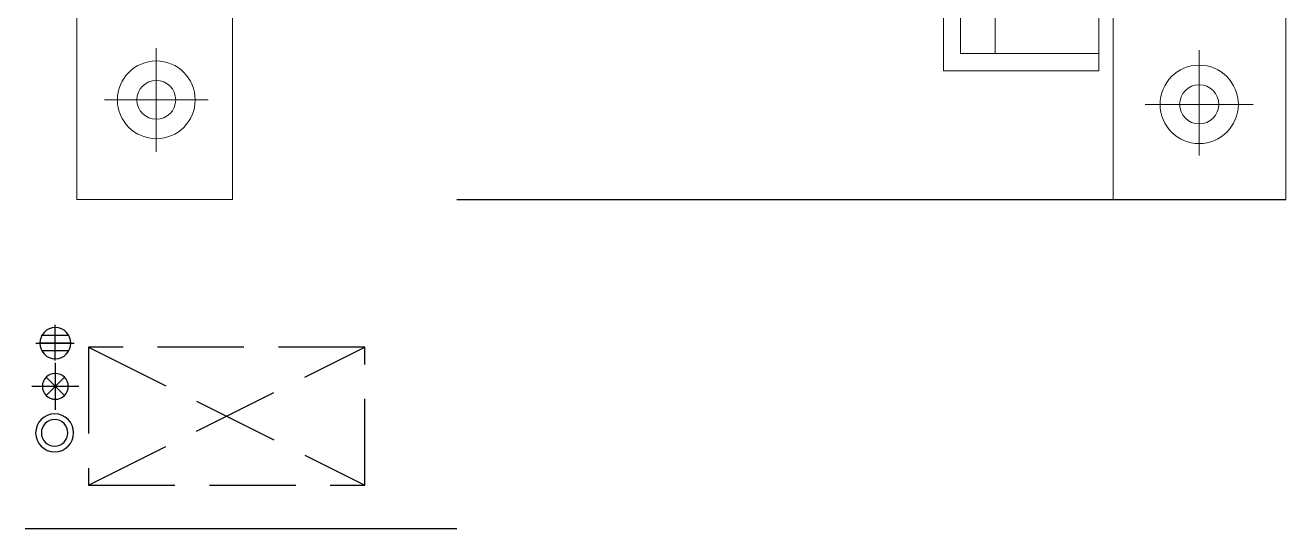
# Model space of a CAD drawing. Extents: x 72956 to 162056, y -6841 to 35159.
# Drawn here: x 84851 to 88501, y 6485 to 7943 of the extents above; entities that cross this region are included whole.
import ezdxf

# ---------------------------------------------------------------- set-up
doc = ezdxf.new("R2010")
doc.units = 0
doc.header["$LTSCALE"] = 1000
doc.header["$MEASUREMENT"] = 0
doc.linetypes.add('DASH', pattern=[0.35, 0.25, -0.1])
doc.layers.get('0').update_dxf_attribs({"linetype": 'CONTINUOUS'})
for name, color, linetype in [('-厨卫', 154, 'CONTINUOUS'), ('-阳台栏杆', 152, 'CONTINUOUS'), ('A-AD-ARCH-AXIS', 1, 'CONTINUOUS'), ('A-AE-PIPE-ROOF', 10, 'CONTINUOUS'), ('A-AE-PIPE-SMAL', 51, 'CONTINUOUS'), ('A-WE-HOLE-TOLT', 14, 'CONTINUOUS'), ('AC', 33, 'CONTINUOUS'), ('fenshua', 233, 'CONTINUOUS'), ('WINDOW', 4, 'CONTINUOUS'), ('改动', 1, 'CONTINUOUS')]:
    doc.layers.add(name, color=color, linetype=linetype)
doc.layers.add('-家具', color=44, linetype='CONTINUOUS', lineweight=9)

# ---------------------------------------------------------------- blocks, each defined once
blk = doc.blocks.new('4565767887yhj')
at = {"layer": 'AC', "linetype": 'DASH'}
for p, q in [((280735.2, 132575), (279935.2, 132175)), ((280735.2, 132175), (279935.2, 132575))]:
    blk.add_line(p, q, dxfattribs=at)
blk.add_lwpolyline([(279935.2, 132575), (280735.2, 132575), (280735.2, 132175), (279935.2, 132175)], close=True, dxfattribs=at)
blk = doc.blocks.new('w-p-r')
for radius in [55, 38.5]:
    blk.add_circle((0, 0), radius)
blk = doc.blocks.new('kongtiao')
at = {"layer": 'A-AD-ARCH-AXIS'}
for p, q in [((113322.9, 10563.1), (113322.9, 10666.3)), ((113379, 10613.6), (113268.4, 10613.6)), ((113322.9, 10556.3), (113322.9, 10420.8)), ((113255.2, 10488.6), (113390.7, 10488.6))]:
    blk.add_line(p, q, dxfattribs=at)
at = {"layer": 'A-AE-PIPE-SMAL'}
for p, q in [((113349.5, 10515.1), (113296.4, 10462.1)), ((113296.4, 10515.1), (113349.5, 10462.1)), ((113322.9, 10526.1), (113322.9, 10451.1)), ((113285.4, 10488.6), (113360.4, 10488.6))]:
    blk.add_line(p, q, dxfattribs=at)
blk.add_circle((113322.9, 10488.6), 37.5, dxfattribs=at)
at = {"layer": 'A-WE-HOLE-TOLT'}
for p, q in [((113285.9, 10636.1), (113363.8, 10636.1)), ((113279.9, 10613.6), (113369.9, 10613.6)), ((113284, 10591.1), (113361.9, 10591.1))]:
    blk.add_line(p, q, dxfattribs=at)
blk.add_circle((113322.9, 10613.6), 45, dxfattribs=at)
at = {"layer": 'A-AE-PIPE-ROOF'}
blk.add_blockref('w-p-r', (113324.9, 10354), dxfattribs=at)
at = {"layer": '改动', "linetype": 'ByBlock'}
blk.add_blockref('4565767887yhj', (-167508.4, -121972.7), dxfattribs=at)
blk = doc.blocks.new('bb')
at = {"layer": '-家具'}
for p, q in [((174473.2, 95656.5, 174879.8), (174473.2, 95106.5, 174879.8)), ((174923.2, 95106.5, 174879.8), (174923.2, 95656.5, 174879.8)), ((174923.2, 95106.5, 174879.8), (174923.2, 95656.5, 174879.8)), ((174702.8, 95544.9, 174879.8), (174702.8, 95244.9, 174879.8)), ((174702.8, 95544.9, 174879.8), (174702.8, 95244.9, 174879.8)), ((174852.8, 95394.9, 174879.8), (174552.8, 95394.9, 174879.8)), ((174852.8, 95394.9, 174879.8), (174552.8, 95394.9, 174879.8)), ((174473.2, 95106.5, 174879.8), (174923.2, 95106.5, 174879.8))]:
    blk.add_line(p, q, dxfattribs=at)
for radius in [112.5, 112.5, 56.2, 56.2]:
    blk.add_circle((174702.8, 95394.9, 174879.8), radius, dxfattribs=at)
blk = doc.blocks.new('nn')
at = {"layer": '-家具', "extrusion": (-0.0043, -0.000235387, 0.999991)}
for p, q in [((177950.4, 97066.1, 174879.6), (177950.4, 96181.2, 174879.4)), ((178002.4, 97066.1, 174879.9), (177950.4, 97066.1, 174879.6)), ((178002.4, 96181.2, 174879.6), (178002.4, 97066.1, 174879.9)), ((178073.2, 96967.5, 174879.9), (178002.2, 96993.1, 174879.6)), ((178004.7, 96236.8, 174879.4), (178073.2, 96262.5, 174879.7)), ((177950.4, 96181.2, 174879.4), (178002.4, 96181.2, 174879.6))]:
    blk.add_line(p, q, dxfattribs=at)
at = {"layer": '-家具'}
for p, q in [((177531.8, 95838.8, 174879.8), (177081.8, 95838.8, 174879.8)), ((177081.8, 95838.8, 174879.8), (177081.8, 95328.8, 174879.8)), ((177531.8, 95328.8, 174879.8), (177531.8, 95838.8, 174879.8)), ((177531.8, 95788.8, 174879.8), (177131.8, 95788.8, 174879.8)), ((177131.8, 95788.8, 174879.8), (177131.8, 95378.8, 174879.8)), ((177231.8, 95788.8, 174879.8), (177231.8, 95378.8, 174879.8)), ((177131.8, 95378.8, 174879.8), (177531.8, 95378.8, 174879.8)), ((177822.5, 95231.8, 174879.8), (177822.5, 95388.3, 174879.8)), ((177822.5, 95231.8, 174879.8), (177822.5, 95388.3, 174879.8)), ((177081.8, 95328.8, 174879.8), (177531.8, 95328.8, 174879.8)), ((177822.5, 95231.8, 174879.8), (177666, 95231.8, 174879.8)), ((177822.5, 95231.8, 174879.8), (177666, 95231.8, 174879.8)), ((177822.5, 95231.8, 174879.8), (177822.5, 95083.8, 174879.8)), ((177822.5, 95231.8, 174879.8), (177979, 95231.8, 174879.8)), ((177822.5, 95231.8, 174879.8), (177979, 95231.8, 174879.8)), ((177822.5, 95231.8, 174879.8), (177822.5, 95083.8, 174879.8))]:
    blk.add_line(p, q, dxfattribs=at)
at = {"layer": '-家具', "elevation": 174879.8}
blk.add_lwpolyline([(178073.2, 97515), (177573.2, 97515), (177573.2, 94956.5), (178073.2, 94956.5)], close=True, dxfattribs=at)
at = {"layer": '-家具'}
for radius in [113.4, 113.4, 56.7, 56.7]:
    blk.add_circle((177822.5, 95231.8, 174879.8), radius, dxfattribs=at)
blk = doc.blocks.new('A-6家具1')
at = {"layer": '-家具'}
for name, p in [('bb', (-89472.5, 7246.6, -174879.8)), ('nn', (-89572.5, 7396.6, -174879.8))]:
    blk.add_blockref(name, p, dxfattribs=at)

msp = doc.modelspace()

# ---------------------------------------------------------------- linework, layer by layer
at = {"layer": '-阳台栏杆'}
msp.add_line((86100.748, 6485.456), (84850.748, 6485.577), dxfattribs=at)
at = {"layer": 'WINDOW'}
msp.add_line((86100.748, 7438.456), (88500.748, 7438.456), dxfattribs=at)

# ---------------------------------------------------------------- block references
at = {"layer": '-厨卫'}
msp.add_blockref('A-6家具1', (0, -94914.713), dxfattribs=at)
at = {"layer": 'fenshua', "xscale": -1}
msp.add_blockref('kongtiao', (198260.856, -3591.009), dxfattribs=at)

doc.saveas('drawing.dxf')
